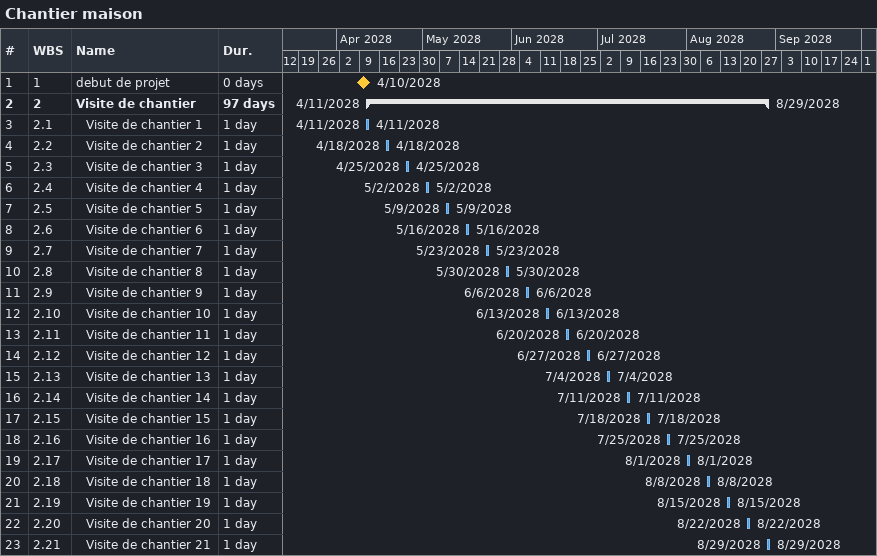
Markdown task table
Chantier maison

| ID | WBS | Task | Duration | Start | Finish |
|---|---|---|---|---|---|
| 1 | 1 | debut de projet | 0d | 2028-04-10 | 2028-04-10 |
| 2 | 2 | **Visite de chantier** | 97d | 2028-04-11 | 2028-08-29 |
| 3 | 2.1 | Visite de chantier 1 | 1d | 2028-04-11 | 2028-04-11 |
| 4 | 2.2 | Visite de chantier 2 | 1d | 2028-04-18 | 2028-04-18 |
| 5 | 2.3 | Visite de chantier 3 | 1d | 2028-04-25 | 2028-04-25 |
| 6 | 2.4 | Visite de chantier 4 | 1d | 2028-05-02 | 2028-05-02 |
| 7 | 2.5 | Visite de chantier 5 | 1d | 2028-05-09 | 2028-05-09 |
| 8 | 2.6 | Visite de chantier 6 | 1d | 2028-05-16 | 2028-05-16 |
| 9 | 2.7 | Visite de chantier 7 | 1d | 2028-05-23 | 2028-05-23 |
| 10 | 2.8 | Visite de chantier 8 | 1d | 2028-05-30 | 2028-05-30 |
| 11 | 2.9 | Visite de chantier 9 | 1d | 2028-06-06 | 2028-06-06 |
| 12 | 2.10 | Visite de chantier 10 | 1d | 2028-06-13 | 2028-06-13 |
| 13 | 2.11 | Visite de chantier 11 | 1d | 2028-06-20 | 2028-06-20 |
| 14 | 2.12 | Visite de chantier 12 | 1d | 2028-06-27 | 2028-06-27 |
| 15 | 2.13 | Visite de chantier 13 | 1d | 2028-07-04 | 2028-07-04 |
| 16 | 2.14 | Visite de chantier 14 | 1d | 2028-07-11 | 2028-07-11 |
| 17 | 2.15 | Visite de chantier 15 | 1d | 2028-07-18 | 2028-07-18 |
| 18 | 2.16 | Visite de chantier 16 | 1d | 2028-07-25 | 2028-07-25 |
| 19 | 2.17 | Visite de chantier 17 | 1d | 2028-08-01 | 2028-08-01 |
| 20 | 2.18 | Visite de chantier 18 | 1d | 2028-08-08 | 2028-08-08 |
| 21 | 2.19 | Visite de chantier 19 | 1d | 2028-08-15 | 2028-08-15 |
| 22 | 2.20 | Visite de chantier 20 | 1d | 2028-08-22 | 2028-08-22 |
| 23 | 2.21 | Visite de chantier 21 | 1d | 2028-08-29 | 2028-08-29 |
